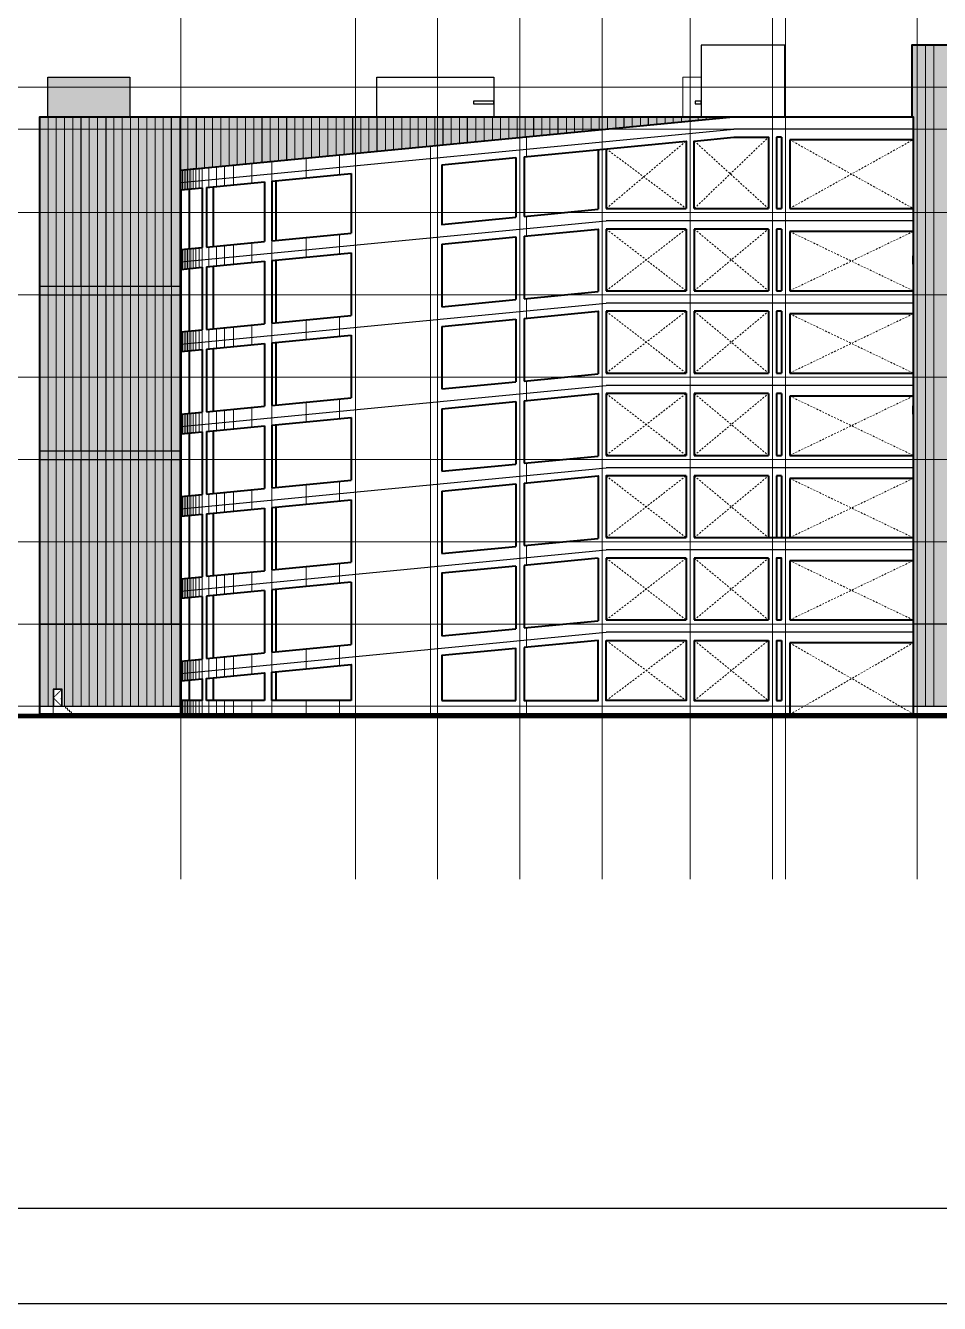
# Model space of a CAD drawing. Header units: millimetres. Extents: x 1680000 to 3024000, y 712800 to 950400.
# Drawn here: x 1743068 to 1854160, y 712800 to 868086 of the extents above; entities that cross this region are included whole.
import ezdxf

# ---------------------------------------------------------------- set-up
doc = ezdxf.new("R2010")
doc.units = ezdxf.units.MM
doc.set_wipeout_variables(frame=1)
for name, pattern in [('CEN', [62, 60, -1, 0, -1]), ('DASHDOT', [1, 0.5, -0.25, 0, -0.25]), ('HID', [2, 1.1, -0.9]), ('HIDDEN', [0.375, 0.25, -0.125])]:
    doc.linetypes.add(name, pattern=pattern)
doc.layers.get('Defpoints').update_dxf_attribs({"color": 140})
for name, color, linetype, lineweight in [('A-AXIS-LINE', 1, 'CEN', 15), ('A-DWXK-OPEN', 1, 'HID', 15), ('A-DWXM-WIND', 4, 'Continuous', 25), ('A-ELEV-LIN1', 2, 'Continuous', 40), ('A-ELEV-LIN2', 7, 'Continuous', 25), ('A-ELEV-LIN3', 8, 'Continuous', 18), ('A-XXXX-HID', 8, 'HIDDEN', 18)]:
    doc.layers.add(name, color=color, linetype=linetype, lineweight=lineweight)
doc.layers.add('A-XXXX-NPLT', color=144, linetype='Continuous', lineweight=15, plot=False)
for name, color, linetype in [('A-XXXX-SOLD', 252, 'Continuous'), ('WINELEV', 4, 'Continuous'), ('입면색상', 7, 'Continuous')]:
    doc.layers.add(name, color=color, linetype=linetype)

# ---------------------------------------------------------------- blocks, each defined once
blk = doc.blocks.new('램프_서측(211006)')
at = {"layer": 'A-ELEV-LIN1'}
for p, q in [((0, 66157), (67138, 72650)), ((67138, 72650), (89000, 72650)), ((73000, 70150), (72400, 70150)), ((89000, 69850), (74000, 69850)), ((31700, 66816), (40700, 67686)), ((0, 63650), (0, 66157)), ((11036, 64817), (20700, 65752)), ((0, 63750), (2590, 64001)), ((1000, 63847), (1000, 56597)), ((2590, 64001), (2590, 56751)), ((3090, 64049), (10170, 64734)), ((3090, 64049), (3090, 56799)), ((3900, 64127), (3900, 56877)), ((10170, 64734), (10170, 57484)), ((11036, 64817), (11036, 57567)), ((11533, 64865), (11533, 57615)), ((0, 63650), (0, 0)), ((31700, 57166), (40700, 58036)), ((41700, 58133), (41700, 50533)), ((11036, 55167), (20700, 56102)), ((31700, 57166), (31700, 49566)), ((0, 54100), (2590, 54351)), ((2590, 54351), (2590, 46751)), ((3090, 54399), (10170, 55084)), ((3090, 54399), (3090, 46799)), ((3900, 54477), (3900, 46877)), ((10170, 55084), (10170, 47484)), ((11036, 55167), (11036, 47567)), ((11533, 55215), (11533, 47615)), ((1000, 54197), (1000, 46597)), ((41700, 50533), (50700, 51403)), ((31700, 49566), (40700, 50436)), ((31700, 47166), (31700, 39566)), ((41700, 48133), (41700, 40533)), ((10170, 45084), (10170, 37484)), ((11036, 45167), (11036, 37567)), ((11533, 45215), (11533, 37615)), ((1000, 44197), (1000, 36597)), ((2590, 44351), (2590, 36751)), ((3090, 44399), (3090, 36799)), ((3900, 44477), (3900, 36877)), ((31700, 39566), (40700, 40436)), ((41700, 40533), (50700, 41403)), ((41700, 38133), (41700, 30533)), ((31700, 37166), (31700, 29566)), ((1000, 34197), (1000, 26597)), ((2590, 34351), (2590, 26751)), ((3090, 34399), (3090, 26799)), ((3900, 34477), (3900, 26877)), ((10170, 35084), (10170, 27484)), ((11036, 35167), (11036, 27567)), ((11533, 35215), (11533, 27615)), ((41700, 30533), (50700, 31403)), ((31700, 29566), (40700, 30436)), ((41700, 28133), (41700, 20533)), ((31700, 27166), (31700, 19566)), ((10170, 25084), (10170, 17484)), ((11036, 25167), (11036, 17567)), ((11533, 25215), (11533, 17615)), ((1000, 24197), (1000, 16597)), ((2590, 24351), (2590, 16751)), ((3090, 24399), (3090, 16799)), ((3900, 24473), (3900, 16877)), ((31700, 19566), (40700, 20436)), ((41700, 20533), (50700, 21403)), ((41700, 18129), (41700, 10533)), ((1000, 14193), (1000, 6597)), ((2590, 14346), (2590, 6751)), ((3090, 14395), (3090, 6799)), ((3900, 14473), (3900, 6877)), ((10170, 15079), (10170, 7484)), ((11036, 15163), (11036, 7567)), ((11533, 15211), (11533, 7615)), ((41700, 10533), (50700, 11403)), ((51700, 11500), (61400, 11500)), ((62400, 11500), (71400, 11500)), ((72400, 11500), (73000, 11500)), ((74000, 11500), (89000, 11500)), ((31700, 9566), (40700, 10436)), ((74000, 8700), (74000, 0)), ((89000, 8700), (74000, 8700)), ((0, 0), (0, 6500)), ((11533, 5211), (11533, 1700)), ((1000, 4193), (1000, 1700)), ((3900, 4473), (3900, 1700)), ((2590, 1700), (0, 1700)), ((10170, 1700), (3090, 1700)), ((20700, 1700), (11036, 1700)), ((0, 0), (74000, 0))]:
    blk.add_line(p, q, dxfattribs=at)
for points in [[(62400, 61500), (62400, 69685), (67210, 70150), (71400, 70150), (71400, 61500)], [(72400, 70150), (72400, 61500)], [(73000, 70150), (73000, 61500)], [(41700, 67783), (61400, 69688), (61400, 61500)], [(50700, 68653), (50700, 61403)], [(51700, 68750), (51700, 61500)], [(74000, 69850), (74000, 61500)], [(31700, 66816), (31700, 59566), (40700, 60436)], [(40700, 67686), (40700, 60436)], [(41700, 67783), (41700, 60533)], [(20700, 65752), (20700, 58502)], [(41700, 60533), (50700, 61403)], [(51700, 61500), (61400, 61500)], [(62400, 61500), (71400, 61500)], [(72400, 61500), (73000, 61500)], [(74000, 61500), (89000, 61500)], [(3090, 56799), (10170, 57484)], [(11036, 57567), (20700, 58502)], [(40700, 58036), (40700, 50436)], [(41700, 58133), (50700, 59003), (50700, 51403)], [(51700, 59000), (51700, 51500)], [(61400, 59000), (51700, 59000)], [(61400, 59000), (61400, 51500)], [(62400, 59000), (62400, 51500)], [(71400, 59000), (62400, 59000)], [(71400, 59000), (71400, 51500)], [(72400, 59000), (72400, 51500)], [(73000, 59000), (72400, 59000)], [(73000, 59000), (73000, 51500)], [(74000, 58700), (74000, 51500)], [(89000, 58700), (74000, 58700)], [(0, 56500), (2590, 56751)], [(20700, 56102), (20700, 48502)], [(51700, 51500), (61400, 51500)], [(62400, 51500), (71400, 51500)], [(72400, 51500), (73000, 51500)], [(74000, 51500), (89000, 51500)], [(11036, 47567), (20700, 48502)], [(41700, 48133), (50700, 49003), (50700, 41403)], [(51700, 49000), (51700, 41500)], [(61400, 49000), (51700, 49000)], [(61400, 49000), (61400, 41500)], [(62400, 49000), (62400, 41500)], [(71400, 49000), (62400, 49000)], [(71400, 49000), (71400, 41500)], [(72400, 49000), (72400, 41500)], [(73000, 49000), (72400, 49000)], [(73000, 49000), (73000, 41500)], [(74000, 48700), (74000, 41500)], [(89000, 48700), (74000, 48700)], [(0, 46500), (2590, 46751)], [(3090, 46799), (10170, 47484)], [(31700, 47166), (40700, 48036)], [(40700, 48036), (40700, 40436)], [(3090, 44399), (10170, 45084)], [(11036, 45167), (20700, 46102)], [(20700, 46102), (20700, 38502)], [(0, 44100), (2590, 44351)], [(51700, 41500), (61400, 41500)], [(62400, 41500), (71400, 41500)], [(72400, 41500), (73000, 41500)], [(74000, 41500), (89000, 41500)], [(41700, 38133), (50700, 39003), (50700, 31403)], [(51700, 39000), (51700, 31500)], [(61400, 39000), (51700, 39000)], [(61400, 39000), (61400, 31500)], [(62400, 39000), (62400, 31500)], [(71400, 39000), (62400, 39000)], [(71400, 39000), (71400, 31500)], [(72400, 39000), (72400, 31500)], [(73000, 39000), (72400, 39000)], [(73000, 39000), (73000, 31500)], [(3090, 36799), (10170, 37484)], [(11036, 37567), (20700, 38502)], [(31700, 37166), (40700, 38036)], [(40700, 38036), (40700, 30436)], [(74000, 38700), (74000, 31500)], [(89000, 38700), (74000, 38700)], [(0, 36500), (2590, 36751)], [(11036, 35167), (20700, 36102)], [(20700, 36102), (20700, 28502)], [(0, 34100), (2590, 34351)], [(3090, 34399), (10170, 35084)], [(51700, 31500), (61400, 31500)], [(62400, 31500), (71400, 31500)], [(72400, 31500), (73000, 31500)], [(74000, 31500), (89000, 31500)], [(11036, 27567), (20700, 28502)], [(31700, 27166), (40700, 28036)], [(40700, 28036), (40700, 20436)], [(41700, 28133), (50700, 29003), (50700, 21403)], [(61400, 29000), (51700, 29000), (51700, 21500)], [(61400, 29000), (61400, 21500)], [(62400, 29000), (62400, 21500)], [(71400, 29000), (62400, 29000)], [(71400, 29000), (71400, 21500)], [(72400, 29000), (72400, 21500)], [(73000, 29000), (72400, 29000)], [(73000, 29000), (73000, 21500)], [(74000, 28700), (74000, 21500)], [(89000, 28700), (74000, 28700)], [(0, 26500), (2590, 26751)], [(3090, 26799), (10170, 27484)], [(3090, 24399), (10170, 25084)], [(11036, 25167), (20700, 26102)], [(20700, 26102), (20700, 18502)], [(0, 24100), (2590, 24351)], [(51700, 21500), (61400, 21500)], [(62400, 21500), (89000, 21500)], [(50700, 18999), (41700, 18129)], [(50700, 18999), (50700, 11403)], [(51700, 19000), (51700, 11500)], [(61400, 19000), (51700, 19000)], [(61400, 19000), (61400, 11500)], [(62400, 19000), (62400, 11500)], [(71400, 19000), (62400, 19000)], [(71400, 19000), (71400, 11500)], [(73000, 11500), (73000, 19000), (72400, 19000), (72400, 11500)], [(74000, 18700), (74000, 11500)], [(89000, 18700), (74000, 18700)], [(3090, 16799), (10170, 17484)], [(11036, 17567), (20700, 18502)], [(40700, 18032), (31700, 17162), (31700, 9566)], [(40700, 18032), (40700, 10436)], [(0, 16500), (2590, 16751)], [(20700, 16098), (11036, 15163)], [(20700, 16098), (20700, 8502)], [(2590, 14346), (0, 14096)], [(10170, 15079), (3090, 14395)], [(11036, 7567), (20700, 8502)], [(40700, 1700), (40700, 8032), (31700, 7162), (31700, 1700)], [(41700, 8129), (41700, 1700), (50700, 1700), (50700, 8999), (41700, 8129)], [(51700, 9000), (61400, 9000), (61400, 1700), (51700, 1700), (51700, 9000)], [(62400, 9000), (62400, 1700), (71400, 1700)], [(62400, 9000), (71400, 9000)], [(71400, 9000), (71400, 1700)], [(72400, 9000), (72400, 1700)], [(72400, 9000), (73000, 9000)], [(73000, 9000), (73000, 1700)], [(0, 6500), (2590, 6751)], [(3090, 6799), (10170, 7484)], [(3090, 1700), (3090, 4395), (10170, 5079), (10170, 1700)], [(11036, 1700), (11036, 5163), (20700, 6098), (20700, 1700)], [(0, 4096), (2590, 4346), (2590, 1700)], [(31700, 1700), (40700, 1700)], [(72400, 1700), (73000, 1700)]]:
    blk.add_lwpolyline(points, dxfattribs=at)
at = {"layer": 'A-ELEV-LIN3'}
for p, q in [((41985, 70217), (41985, 67810)), ((30345, 69092), (30345, 0)), ((6400, 66776), (6400, 64369)), ((8600, 66989), (8600, 64582)), ((11036, 67224), (11036, 64817)), ((15200, 67627), (15200, 65220)), ((19289, 68022), (19289, 65615)), ((200, 66176), (200, 63769)), ((400, 66196), (400, 63789)), ((600, 66215), (600, 63808)), ((800, 66234), (800, 63827)), ((1000, 66254), (1000, 63847)), ((1200, 66273), (1200, 63866)), ((1500, 66302), (1500, 63895)), ((1800, 66331), (1800, 63924)), ((2200, 66370), (2200, 63963)), ((2590, 66408), (2590, 64001)), ((3400, 66486), (3400, 64079)), ((4300, 66573), (4300, 64166)), ((5300, 66670), (5300, 64263)), ((41985, 60560), (41985, 58160)), ((11036, 57567), (11036, 55167)), ((15200, 57970), (15200, 55570)), ((19289, 58365), (19289, 55965)), ((200, 56519), (200, 54119)), ((400, 56539), (400, 54139)), ((600, 56558), (600, 54158)), ((800, 56577), (800, 54177)), ((1000, 56597), (1000, 54197)), ((1200, 56616), (1200, 54216)), ((1500, 56645), (1500, 54245)), ((1800, 56674), (1800, 54274)), ((2200, 56713), (2200, 54313)), ((2590, 56751), (2590, 54351)), ((3400, 56829), (3400, 54429)), ((4300, 56916), (4300, 54516)), ((5300, 57013), (5300, 54613)), ((6400, 57119), (6400, 54719)), ((8600, 57332), (8600, 54932)), ((41985, 50560), (41985, 48160)), ((19289, 48365), (19289, 45965)), ((1000, 46597), (1000, 44193)), ((1200, 46616), (1200, 44216)), ((1500, 46645), (1500, 44245)), ((1800, 46674), (1800, 44274)), ((2200, 46713), (2200, 44313)), ((2590, 46751), (2590, 44351)), ((3400, 46829), (3400, 44429)), ((4300, 46916), (4300, 44516)), ((5300, 47013), (5300, 44613)), ((6400, 47119), (6400, 44719)), ((8600, 47332), (8600, 44932)), ((11036, 47567), (11036, 45163)), ((15200, 47970), (15200, 45570)), ((200, 46519), (200, 44119)), ((400, 46539), (400, 44139)), ((600, 46558), (600, 44158)), ((800, 46577), (800, 44177)), ((41985, 40560), (41985, 38160)), ((8600, 37332), (8600, 34932)), ((11036, 37567), (11036, 34767)), ((15200, 37970), (15200, 35570)), ((19289, 38365), (19289, 35965)), ((200, 36519), (200, 34119)), ((400, 36539), (400, 34139)), ((600, 36558), (600, 34158)), ((800, 36577), (800, 34177)), ((1000, 36597), (1000, 34193)), ((1200, 36616), (1200, 34216)), ((1500, 36645), (1500, 34245)), ((1800, 36674), (1800, 34274)), ((2200, 36713), (2200, 34313)), ((2590, 36751), (2590, 34346)), ((3400, 36829), (3400, 34429)), ((4300, 36916), (4300, 34512)), ((5300, 37013), (5300, 34613)), ((6400, 37119), (6400, 34719)), ((41985, 30560), (41985, 28160)), ((15200, 27970), (15200, 25570)), ((19289, 28365), (19289, 25965)), ((200, 26519), (200, 24119)), ((400, 26539), (400, 24139)), ((600, 26558), (600, 24158)), ((800, 26577), (800, 24177)), ((1000, 26597), (1000, 24197)), ((1200, 26616), (1200, 24216)), ((1500, 26645), (1500, 24245)), ((1800, 26674), (1800, 24274)), ((2200, 26713), (2200, 24313)), ((2590, 26751), (2590, 23955)), ((3400, 26829), (3400, 24429)), ((4300, 26916), (4300, 24516)), ((5300, 27013), (5300, 24613)), ((6400, 27119), (6400, 24719)), ((8600, 27332), (8600, 24932)), ((11036, 27567), (11036, 24772)), ((41985, 20560), (41985, 18156)), ((6400, 17119), (6400, 14715)), ((8600, 17332), (8600, 14928)), ((11036, 17567), (11036, 15163)), ((15200, 17970), (15200, 15566)), ((19289, 18365), (19289, 15961)), ((200, 16519), (200, 14115)), ((400, 16539), (400, 14134)), ((600, 16558), (600, 14154)), ((800, 16577), (800, 14173)), ((1000, 16597), (1000, 14193)), ((1200, 16616), (1200, 14212)), ((1500, 16645), (1500, 14241)), ((1800, 16674), (1800, 14270)), ((2200, 16713), (2200, 14309)), ((2590, 16751), (2590, 13951)), ((3400, 16829), (3400, 14425)), ((4300, 16916), (4300, 14512)), ((5300, 17013), (5300, 14608)), ((41985, 10568), (41985, 8156)), ((15200, 7970), (15200, 5566)), ((19289, 8365), (19289, 5961)), ((200, 6519), (200, 4115)), ((400, 6539), (400, 4134)), ((600, 6558), (600, 4154)), ((800, 6577), (800, 4173)), ((1000, 6597), (1000, 4193)), ((1200, 6616), (1200, 4212)), ((1500, 6645), (1500, 4241)), ((1800, 6674), (1800, 4270)), ((2200, 6713), (2200, 4309)), ((2590, 6751), (2590, -11)), ((3400, 6829), (3400, 4425)), ((4300, 6916), (4300, 4512)), ((5300, 7013), (5300, 4608)), ((6400, 7119), (6400, 4715)), ((8600, 7332), (8600, 4928)), ((11036, 7567), (11036, 23)), ((200, 1700), (200, 0)), ((400, 1700), (400, 0)), ((600, 1700), (600, 0)), ((800, 1700), (800, 0)), ((1000, 1700), (1000, 0)), ((1200, 1700), (1200, 0)), ((1500, 1700), (1500, 0)), ((1800, 1700), (1800, 0)), ((2200, 1700), (2200, 0)), ((3400, 1700), (3400, 0)), ((4300, 1700), (4300, 0)), ((5300, 1700), (5300, 0)), ((6400, 1700), (6400, 0)), ((8600, 1700), (8600, 0)), ((15200, 1700), (15200, 0)), ((19289, 1700), (19289, 0)), ((41985, 1700), (41985, 0))]:
    blk.add_line(p, q, dxfattribs=at)
at = {"layer": 'Defpoints'}
for p, q in [((0, 64650), (67210, 71150)), ((89000, 71150), (67210, 71150)), ((0, 55000), (51700, 60000)), ((89000, 60000), (51700, 60000)), ((0, 45000), (51700, 50000)), ((89000, 50000), (51700, 50000)), ((0, 35000), (51700, 40000)), ((89000, 40000), (51700, 40000)), ((0, 25000), (51700, 30000)), ((89000, 30000), (51700, 30000)), ((0, 15000), (51700, 20000)), ((89000, 20000), (51700, 20000)), ((0, 5000), (51700, 10000)), ((89000, 10000), (51700, 10000))]:
    blk.add_line(p, q, dxfattribs=at)
blk = doc.blocks.new('axis')
at = {"layer": 'A-AXIS-LINE'}
for p, q in [((4621438.1, -355868.7), (4883538.1, -355868.7)), ((4621438.1, -360968.7), (4883538.1, -360968.7)), ((4621438.1, -371118.7), (4883538.1, -371118.7)), ((4621438.1, -381118.7), (4883538.1, -381118.7)), ((4621438.1, -391118.7), (4883538.1, -391118.7)), ((4621438.1, -401118.7), (4883538.1, -401118.7)), ((4621438.1, -411118.7), (4883538.1, -411118.7)), ((4621438.1, -421118.7), (4883538.1, -421118.7)), ((4621438.1, -431118.7), (4883538.1, -431118.7)), ((4621438.1, -432118.7), (4883538.1, -432118.7))]:
    blk.add_line(p, q, dxfattribs=at)
blk = doc.blocks.new('FSD2')
blk.add_wipeout([(0, 2100), (0, 0), (1100, 0), (1100, 2100)]).dxf.layer = 'A-ELEV-LIN3'
at = {"layer": 'A-DWXK-OPEN', "linetype": 'DASHDOT', "ltscale": 10}
blk.add_lwpolyline([(1060, 2060), (40, 1037.5), (1060, 10)], dxfattribs=at)
at = {"layer": 'A-DWXM-WIND', "extrusion": (0, 0, -1)}
for p, q in [((946, 950), (1054, 950)), ((1000, 1004), (1000, 896))]:
    blk.add_line(p, q, dxfattribs=at)
at = {"layer": 'A-DWXM-WIND'}
blk.add_lwpolyline([(0, 0), (1100, 0), (1100, 2100), (0, 2100)], close=True, dxfattribs=at)
blk.add_lwpolyline([(1060, 0), (1060, 2060), (40, 2060), (40, 0)], dxfattribs=at)
at = {"layer": 'A-DWXM-WIND', "extrusion": (0, 0, -1)}
blk.add_circle((-1000, 950), 30, dxfattribs=at)
at = {"layer": 'WINELEV'}
blk.add_lwpolyline([(40, 10), (1060, 10)], dxfattribs=at)

msp = doc.modelspace()

# ---------------------------------------------------------------- hatches: boundary and pattern name
at = {"layer": 'A-XXXX-SOLD'}
h = msp.add_hatch(color=254, dxfattribs=at)
h.dxf.hatch_style = 1
h.paths.add_polyline_path([(1755760, 861810), (1745760, 861810), (1745760, 857010), (1755760, 857010)])
at = {"layer": '입면색상', "true_color": 0x003f2d}
h = msp.add_hatch(color=118, dxfattribs=at)
h.dxf.hatch_style = 1
h.paths.add_polyline_path([(1850960, 795360), (1875160, 795360), (1875160, 861810), (1875160, 865710), (1850810, 865710), (1850810, 857010), (1850960, 857010)])
at = {"layer": '입면색상', "true_color": 0x435254}
h = msp.add_hatch(color=251, dxfattribs=at)
h.dxf.hatch_style = 1
h.paths.add_polyline_path([(1942110, 795360), (1850960, 795360), (1850960, 785360), (1942110, 785360)])
h.paths.add_polyline_path([(1865410, 788910), (1871510, 788910), (1871510, 785810), (1865410, 785810)], flags=16)
h.paths.add_polyline_path([(1878410, 790260), (1878410, 793360), (1878460, 793360), (1878460, 790260)], flags=16)
h.paths.add_polyline_path([(1934460, 815360), (1937460, 815360), (1937460, 795360), (1934460, 795360)])
h.paths.add_polyline_path([(1923460, 815360), (1926460, 815360), (1926460, 795360), (1923460, 795360)])
h.paths.add_polyline_path([(1912460, 815360), (1915460, 815360), (1915460, 795360), (1912460, 795360)])
h.paths.add_polyline_path([(1901460, 815360), (1904460, 815360), (1904460, 795360), (1901460, 795360)])
h.paths.add_polyline_path([(1890460, 815360), (1893460, 815360), (1893460, 795360), (1890460, 795360)])
h.paths.add_polyline_path([(1912460, 835360), (1915460, 835360), (1915460, 816360), (1912460, 816360)])
h.paths.add_polyline_path([(1901460, 835360), (1904460, 835360), (1904460, 816360), (1901460, 816360)])
h.paths.add_polyline_path([(1890460, 835360), (1893460, 835360), (1893460, 816360), (1890460, 816360)])
h.paths.add_polyline_path([(1879460, 835360), (1882460, 835360), (1882460, 816360), (1879460, 816360)])
h.paths.add_polyline_path([(1875160, 835360), (1915460, 835360), (1915460, 836360), (1875160, 836360)])
h.paths.add_polyline_path([(1875160, 815360), (1942110, 815360), (1942110, 816360), (1875160, 816360)])
h.paths.add_polyline_path([(1879460, 861810), (1882460, 861810), (1882460, 836360), (1879460, 836360)])
h.paths.add_polyline_path([(1912460, 857010), (1915460, 857010), (1915460, 836360), (1912460, 836360)])
h.paths.add_polyline_path([(1901460, 861810), (1904460, 861810), (1904460, 836360), (1901460, 836360)])
h.paths.add_polyline_path([(1890460, 861810), (1893460, 861810), (1893460, 836360), (1890460, 836360)])
h.paths.add_polyline_path([(1760810, 815360), (1761960, 815360), (1761960, 795360), (1760810, 795360)])
h.paths.add_polyline_path([(1749810, 815360), (1752810, 815360), (1752810, 795360), (1749810, 795360)])
h.paths.add_polyline_path([(1760810, 835360), (1761960, 835360), (1761960, 816360), (1760810, 816360)])
h.paths.add_polyline_path([(1749810, 835360), (1752810, 835360), (1752810, 816360), (1749810, 816360)])
h.paths.add_polyline_path([(1763810, 850695.9), (1761960, 850517), (1761960, 836360), (1760810, 836360), (1760810, 857010), (1763810, 857010)])
h.paths.add_polyline_path([(1744810, 835360), (1761960, 835360), (1761960, 836360), (1744810, 836360)])
h.paths.add_polyline_path([(1744810, 815360), (1761960, 815360), (1761960, 816360), (1744810, 816360)])
h.paths.add_polyline_path([(1749810, 857010), (1752810, 857010), (1752810, 836360), (1749810, 836360)])
h.paths.add_polyline_path([(1785810, 857010), (1782810, 857010), (1782810, 852531.6), (1785810, 852823.6)])
h.paths.add_polyline_path([(1774810, 857010), (1771810, 857010), (1771809.4, 851468.7), (1774810, 851758.6)])
h.paths.add_polyline_path([(1744810, 785360), (1761960, 785360), (1761960, 795360), (1744810, 795360)])
h.paths.add_polyline_path([(1879460, 800260), (1882460, 800260), (1882460, 815360), (1879460, 815360)])
h.paths.add_polyline_path([(1882460, 800260), (1879460, 800260), (1879460, 795360), (1882460, 795360)])
h.paths.add_polyline_path([(1793810, 853597.3), (1796810, 853887.4), (1796810, 857010), (1793810, 857010)])
h.paths.add_polyline_path([(1804810, 854661.1), (1807810, 854951.2), (1807810, 857010), (1804810, 857010)])
h.paths.add_polyline_path([(1815810, 855724.9), (1818810, 856015.1), (1818810, 857010), (1815810, 857010)])
at = {"layer": '입면색상', "true_color": 0xcad1d3}
h = msp.add_hatch(color=254, dxfattribs=at)
h.dxf.hatch_style = 1
h.paths.add_polyline_path([(1749810, 857010), (1744810, 857010), (1744810, 836360), (1749810, 836360)])
h.paths.add_polyline_path([(1760810, 857010), (1752810, 857010), (1752810, 836360), (1760810, 836360)])
h.paths.add_polyline_path([(1782810, 857010), (1774810, 857010), (1774810, 851758.6), (1782810, 852531.6)])
h.paths.add_polyline_path([(1793810, 857010), (1785810, 857010), (1785810, 852823.6), (1793810, 853597.3)])
h.paths.add_polyline_path([(1749810, 835360), (1744810, 835360), (1744810, 816360), (1749810, 816360)])
h.paths.add_polyline_path([(1760810, 835360), (1752810, 835360), (1752810, 816360), (1760810, 816360)])
h.paths.add_polyline_path([(1760810, 815360), (1752810, 815360), (1752810, 795360), (1760810, 795360)])
h.paths.add_polyline_path([(1749810, 815360), (1744810, 815360), (1744810, 795360), (1749810, 795360)])
h.paths.add_polyline_path([(1879460, 835360), (1875160, 835360), (1875160, 816360), (1879460, 816360)])
h.paths.add_polyline_path([(1901460, 835360), (1893460, 835360), (1893460, 816360), (1901460, 816360)])
h.paths.add_polyline_path([(1890460, 835360), (1882460, 835360), (1882460, 816360), (1890460, 816360)])
h.paths.add_polyline_path([(1901460, 815360), (1893460, 815360), (1893460, 795360), (1901460, 795360)])
h.paths.add_polyline_path([(1912460, 815360), (1904460, 815360), (1904460, 795360), (1912460, 795360)])
h.paths.add_polyline_path([(1923460, 815360), (1915460, 815360), (1915460, 795360), (1923460, 795360)])
h.paths.add_polyline_path([(1934460, 815360), (1926460, 815360), (1926460, 795360), (1934460, 795360)])
h.paths.add_polyline_path([(1942110, 815360), (1937460, 815360), (1937460, 795360), (1942110, 795360)])
h.paths.add_polyline_path([(1909060, 861810), (1904460, 861810), (1904460, 836360), (1912460, 836360), (1912460, 857010), (1909060, 857010)])
h.paths.add_polyline_path([(1890460, 861810), (1882460, 861810), (1882460, 836360), (1890460, 836360)])
h.paths.add_polyline_path([(1901460, 861810), (1893460, 861810), (1893460, 836360), (1901460, 836360)])
h.paths.add_polyline_path([(1879460, 861810), (1875160, 861810), (1875160, 836360), (1879460, 836360)])
h.paths.add_polyline_path([(1882460, 803360), (1882485, 803360), (1882435, 800260), (1882460, 800260), (1882460, 795360), (1890460, 795360), (1890460, 815360), (1882460, 815360)])
h.paths.add_polyline_path([(1912460, 835360), (1904460, 835360), (1904460, 816360), (1912460, 816360)])
h.paths.add_polyline_path([(1879460, 800260), (1879460, 803360), (1879460, 815360), (1875160, 815360), (1875160, 795360), (1879460, 795360)])
h.paths.add_polyline_path([(1763810, 850695.9), (1771809.4, 851469.6), (1771810, 857010), (1763810, 857010)])
h.paths.add_polyline_path([(1796810, 853887.4), (1804810, 854661.1), (1804810, 857010), (1796810, 857010)])
h.paths.add_polyline_path([(1807810, 854951.2), (1815810, 855724.9), (1815810, 857010), (1807810, 857010)])
h.paths.add_polyline_path([(1818810, 856015.1), (1829097.6, 857010), (1829108, 857010), (1829177, 857017.7), (1818810, 857010)])

# ---------------------------------------------------------------- linework, layer by layer
msp.add_lwpolyline([(1835360, 857010), (1835360, 865710), (1825210, 865710), (1825210, 864110), (1825210, 864110), (1825210, 857010)])
at = {"layer": 'A-AXIS-LINE'}
for p, q in [((1761960, 880860), (1761960, 764360)), ((1783160, 880860), (1783160, 764360)), ((1793160, 880860), (1793160, 764360)), ((1803160, 880860), (1803160, 764360)), ((1813160, 880860), (1813160, 764360)), ((1823860, 880860), (1823860, 764360)), ((1833860, 880860), (1833860, 764360)), ((1835460, 880860), (1835460, 764360)), ((1851460, 880860), (1851460, 764360))]:
    msp.add_line(p, q, dxfattribs=at)
at = {"layer": 'A-DWXK-OPEN', "ltscale": 200}
for p, q in [((1824360, 845860), (1833360, 854510)), ((1835960, 845860), (1850960, 854210)), ((1835960, 854210), (1850960, 845860)), ((1813660, 845860), (1823360, 854048.1)), ((1813660, 853110), (1823360, 845860)), ((1824360, 854044.8), (1833360, 845860)), ((1813660, 835860), (1823360, 843360)), ((1813660, 843360), (1823360.1, 835865)), ((1824360, 835860), (1833360, 843360)), ((1824360, 843360), (1833360, 835860)), ((1835960, 835860), (1850960, 843060)), ((1835960, 843060), (1850960, 835860)), ((1813660, 825860), (1823360, 833360)), ((1813660, 833360), (1823360, 825860)), ((1824360, 825860), (1833360, 833360)), ((1824360, 833360), (1833360, 825860)), ((1835960, 825860), (1850960, 833060)), ((1835960, 833060), (1850960, 825860)), ((1813660, 815860), (1823360, 823360)), ((1813660, 823360), (1823360, 815860)), ((1824360, 815860), (1833360, 823360)), ((1824360, 823360), (1833360, 815860)), ((1835960, 815860), (1850960, 823060)), ((1835960, 823060), (1850960, 815860)), ((1813660, 805860), (1823360, 813360)), ((1813660, 813360), (1823360, 805860)), ((1824360, 805860), (1833360, 813360)), ((1824360, 813360), (1833360, 805860)), ((1835960, 805860), (1850960, 813060)), ((1835960, 813060), (1850960, 805860)), ((1813660, 795860), (1823360, 803360)), ((1813660, 803360), (1823360, 795860)), ((1824360, 795860), (1833360, 803360)), ((1824360, 803360), (1833360, 795860)), ((1835960, 795860), (1850960, 803060)), ((1835960, 803060), (1850960, 795860)), ((1813660, 786060), (1823360, 793360)), ((1813660, 793360), (1823360, 786060)), ((1824360, 786060), (1833360, 793360)), ((1824360, 793360), (1833360, 786060)), ((1835960, 784360), (1850960, 793060)), ((1835960, 793060), (1850960, 784460))]:
    msp.add_line(p, q, dxfattribs=at)
at = {"layer": 'A-ELEV-LIN1'}
for p, q in [((1850960, 839110), (1850960, 840110)), ((1850960, 820860), (1850960, 821860))]:
    msp.add_line(p, q, dxfattribs=at)
for points in [[(1942110, 785360), (1942110, 857010), (1909060, 857010), (1909060, 861810), (1875160, 861810), (1875160, 865710), (1850810, 865710), (1850810, 857010), (1850960, 857010), (1850960, 785360)], [(1744810, 785360), (1744810, 857010), (1829097.6, 857010)], [(1744810, 784360), (1744810, 785360)], [(1744810, 784460), (1942110, 784460)], [(1850960, 785360), (1850960, 784460)]]:
    msp.add_lwpolyline(points, dxfattribs=at)
for points in [[(1716960, 784326.4, -0.01334604), (1736981.7, 784060), (1736981.7, 784360), (1952184.7, 784360), (1952184.7, 784210, -0.0375), (1960184.7, 784210), (1960184.7, 784360), (1979060, 784360)], [(1716960, 784176.4, -0.01345148), (1737131.7, 783903.8), (1737131.7, 784210), (1952084.7, 784210), (1952084.7, 784102.1, -0.03851256), (1960284.7, 784102.1), (1960284.7, 784210), (1979060, 784210)], [(1716960, 784026.4, -0.01355701), (1737281.7, 783747.6), (1737281.7, 784060), (1951984.7, 784060), (1951984.7, 783994, -0.03952917), (1960384.7, 783994), (1960384.7, 784060), (1979060, 784060)]]:
    msp.add_lwpolyline(points, format="xyb", dxfattribs=at)
at = {"layer": 'A-ELEV-LIN2'}
for points in [[(1745760, 857010), (1745760, 861810), (1755760, 861810), (1755760, 857010)], [(1785760, 857010), (1785760, 861810), (1800010, 861810), (1800010, 857010)], [(1744810, 785360), (1761960, 785360)], [(1850960, 785360), (1942110, 785360)]]:
    msp.add_lwpolyline(points, dxfattribs=at)
for points in [[(1800010, 858890), (1797510, 858890), (1797510, 858590), (1800010, 858590)], [(1824485, 858590), (1825210, 858590), (1825210, 858890), (1824485, 858890)]]:
    msp.add_lwpolyline(points, close=True, dxfattribs=at)
at = {"layer": 'A-ELEV-LIN3'}
for p, q in [((1851460, 784560), (1851460, 865710)), ((1852460, 785360), (1852460, 865710)), ((1853460, 785360), (1853460, 865710)), ((1745810, 857010), (1745810, 785360)), ((1747810, 857010), (1747810, 785360)), ((1748810, 857010), (1748810, 785360)), ((1749810, 857010), (1749810, 785360)), ((1750810, 857010), (1750810, 785360)), ((1751810, 857010), (1751810, 785360)), ((1752810, 857010), (1752810, 785360)), ((1753810, 857010), (1753810, 785360)), ((1754810, 857010), (1754810, 785360)), ((1755810, 857010), (1755810, 785360)), ((1756810, 857010), (1756810, 785360)), ((1757810, 857010), (1757810, 785360)), ((1758810, 857010), (1758810, 785360)), ((1759810, 857010), (1759810, 785360)), ((1760810, 857010), (1760810, 785360)), ((1761810, 857010), (1761810, 785360)), ((1762810, 857010), (1762810, 850599.2)), ((1763810, 857010), (1763810, 850695.9)), ((1764810, 857010), (1764810, 850792.6)), ((1765810, 857010), (1765810, 850889.3)), ((1766810, 857010), (1766810, 850986.1)), ((1767810, 857010), (1767810, 851082.8)), ((1768810, 857010), (1768810, 851179.5)), ((1769810, 857010), (1769810, 851276.2)), ((1770810, 857010), (1770810, 851372.9)), ((1771810, 857010), (1771809.4, 851468.7)), ((1772810, 857010), (1772810, 851559.3)), ((1773810, 857010), (1773810, 851656)), ((1774810, 857010), (1774810, 851758.6)), ((1775810, 857010), (1775810, 851856.5)), ((1776810, 857010), (1776810, 851953.2)), ((1777810, 857010), (1777810, 852049.9)), ((1778810, 857010), (1778810, 852146.6)), ((1779810, 857010), (1779810, 852243.3)), ((1780810, 857010), (1780810, 852340)), ((1781810, 857010), (1781810, 852436.7)), ((1782810, 857010), (1782810, 852531.6)), ((1783810, 857010), (1783810, 852623.2)), ((1784810, 857010), (1784810, 852719.9)), ((1785810, 857010), (1785810, 852823.6)), ((1786810, 857010), (1786810, 852920.3)), ((1787810, 857010), (1787810, 853017)), ((1788810, 857010), (1788810, 853113.7)), ((1789810, 857010), (1789810, 853210.4)), ((1790810, 857010), (1790810, 853307.1)), ((1791810, 857010), (1791810, 853403.8)), ((1792810, 857010), (1792810, 853500.6)), ((1793810, 857010), (1793810, 853597.3)), ((1794810, 857010), (1794810, 853687)), ((1795810, 857010), (1795810, 853783.7)), ((1796810, 857010), (1796810, 853887.4)), ((1797810, 857010), (1797810, 853984.1)), ((1798810, 857010), (1798810, 854080.8)), ((1799810, 857010), (1799810, 854177.5)), ((1800810, 857010), (1800810, 854274.3)), ((1801810, 857010), (1801810, 854371)), ((1802810, 857010), (1802810, 854467.7)), ((1803810, 857010), (1803810, 854564.4)), ((1804810, 857010), (1804810, 854661.1)), ((1805810, 857010), (1805810, 854757.8)), ((1806810, 857010), (1806810, 854854.5)), ((1807810, 857010), (1807810, 854944.2)), ((1808810, 857010), (1808810, 855047.9)), ((1809810, 857010), (1809810, 855144.7)), ((1810810, 857010), (1810810, 855241.4)), ((1811810, 857010), (1811810, 855338.1)), ((1812810, 857010), (1812810, 855434.8)), ((1813810, 857010), (1813810, 855531.5)), ((1814810, 857010), (1814810, 855628.2)), ((1815810, 857010), (1815810, 855724.9)), ((1816810, 857010), (1816810, 855821.6)), ((1817810, 857010), (1817810, 855918.4)), ((1818810, 857010), (1818810, 856015.1)), ((1819810, 857010), (1819810, 856111.8)), ((1820810, 857010), (1820810, 856208.5)), ((1821810, 857010), (1821810, 856305.2)), ((1822810, 857010), (1822810, 856401.9)), ((1823810, 857010), (1823810, 856498.6)), ((1824810, 857010), (1824810, 856595.3)), ((1825810, 857010), (1825810, 856692))]:
    msp.add_line(p, q, dxfattribs=at)
msp.add_lwpolyline([(1825210, 861810), (1822960, 861810), (1822960, 860810), (1822960, 860810), (1822960, 857010)], dxfattribs=at)
at = {"layer": 'A-XXXX-NPLT'}
for points in [[(1680000, 950400), (2016000, 950400), (2016000, 712800), (1680000, 712800)], [(1979060, 724360), (1691560, 724360), (1691560, 938840), (1979060, 938840)]]:
    msp.add_lwpolyline(points, close=True, dxfattribs=at)
at = {"layer": '입면색상'}
for points in [[(1850960, 795360), (1850960, 857010), (1850810, 857010), (1850810, 865710), (1875160, 865710), (1875160, 861810), (1909060, 861810), (1909060, 857010), (1942110, 857010), (1942110, 795360)], [(1744810, 857010), (1744810, 795360), (1761960, 795360), (1761960, 850517), (1829097.6, 857010)], [(1749810, 857010), (1752810, 857010), (1752810, 836360), (1749810, 836360)], [(1774810, 857010), (1771810, 857010), (1771809.4, 851469.6), (1774810, 851759.7)], [(1785810, 857010), (1782810, 857010), (1782810, 852533.4), (1785810, 852823.6)], [(1796810, 857010), (1793810, 857010), (1793810, 853597.3), (1796810, 853887.4)], [(1807810, 857010), (1804810, 857010), (1804810, 854661.1), (1807810, 854951.2)], [(1818810, 857010), (1815810, 857010), (1815810, 855724.9), (1818810, 856015.1)], [(1744810, 835360), (1761960, 835360), (1761960, 836360), (1744810, 836360)], [(1749810, 835360), (1752810, 835360), (1752810, 816360), (1749810, 816360)], [(1760810, 835360), (1761960, 835360), (1761960, 816360), (1760810, 816360)], [(1744810, 815360), (1761960, 815360), (1761960, 816360), (1744810, 816360)], [(1749810, 815360), (1752810, 815360), (1752810, 795360), (1749810, 795360)], [(1760810, 815360), (1761960, 815360), (1761960, 795360), (1760810, 795360)], [(1744810, 785360), (1761960, 785360), (1761960, 795360), (1744810, 795360)], [(1942110, 795360), (1850960, 795360), (1850960, 785360), (1942110, 785360)]]:
    msp.add_lwpolyline(points, close=True, dxfattribs=at)
msp.add_lwpolyline([(1763810, 850695.9), (1761960, 850517), (1761960, 836360), (1760810, 836360), (1760810, 857010), (1763810, 857010), (1763810, 850695.9)], dxfattribs=at)
at = {"layer": '입면색상', "color": 118, "true_color": 0x003f2d}
for points in [[(1835960, 823060), (1850960, 823060), (1850960, 825860), (1835960, 825860), (1835960, 833060), (1850960, 833060), (1850960, 835860), (1835960, 835860), (1835960, 843060), (1850960, 843060), (1850960, 845860), (1835960, 845860), (1835960, 854210), (1850960, 854210), (1850960, 857010), (1829097.6, 857010), (1761960, 850517), (1761960, 848110), (1761960, 848110), (1764550.3, 848360.5), (1764550.3, 841110.5), (1761960, 840860), (1761960, 838460), (1764550.3, 838710.5), (1764550.3, 831110.5), (1761960, 830860), (1761960, 828460), (1764550.3, 828710.5), (1764550.3, 821110.5), (1761960, 820860), (1761960, 818460), (1764550.3, 818710.5), (1764550.3, 811110.5), (1761960, 810860), (1761960, 808460), (1764550.3, 808710.5), (1764550.3, 801110.5), (1761960, 800860), (1761960, 798455.8), (1764550.3, 798706.3), (1764550.3, 791110.5), (1761960, 790860), (1761960, 788455.8), (1764550.3, 788706.3), (1764550.3, 786060), (1761960, 786060), (1761960, 784360), (1835960, 784460), (1835960, 793060), (1850960, 793060), (1850960, 795860), (1835960, 795860), (1835960, 803060), (1850960, 803060), (1850960, 805860), (1824360, 805860), (1824360, 813360), (1833360, 813360), (1833360, 805860), (1834360, 805860), (1834360, 813360), (1834960, 813360), (1834960, 805860), (1835960, 805860), (1835960, 813060), (1850960, 813060), (1850960, 815860), (1835960, 815860)], [(1824360, 845860), (1824360, 854044.8), (1829170, 854510), (1833360, 854510), (1833360, 845860)], [(1834360, 845860), (1834360, 854510), (1834960, 854510), (1834960, 845860)], [(1803660, 844892.9), (1803660, 852142.9), (1812660, 853013.3), (1812660, 845763.3)], [(1813660, 853110), (1823360, 854048.1), (1823360, 845860), (1813660, 845860)], [(1793660, 843925.8), (1793660, 851175.8), (1802660, 852046.2), (1802660, 844796.2)], [(1782660, 842861.9), (1772996, 841927.3), (1772996, 849177.3), (1782660, 850111.9)], [(1772129.9, 841843.6), (1765050.3, 841158.9), (1765050.3, 848408.9), (1772129.9, 849093.6)], [(1803660, 834892.9), (1803660, 842492.9), (1812660, 843363.3), (1812660, 835763.3)], [(1813660, 843360), (1823360, 843360), (1823360, 835865), (1813660, 835860)], [(1824360, 835860), (1824360, 843360), (1833360, 843360), (1833360, 835860)], [(1834360, 835860), (1834360, 843360), (1834960, 843360), (1834960, 835860)], [(1793660, 833925.8), (1793660, 841525.8), (1802660, 842396.2), (1802660, 834796.2)], [(1782660, 832861.9), (1772996, 831927.3), (1772996, 839527.3), (1782660, 840461.9)], [(1772129.9, 831843.6), (1765050.3, 831158.9), (1765050.3, 838758.9), (1772129.9, 839443.6)], [(1793660, 823925.8), (1793660, 831525.8), (1802660, 832396.2), (1802660, 824796.2)], [(1803660, 824892.9), (1803660, 832492.9), (1812660, 833363.3), (1812660, 825763.3)], [(1813660, 833360), (1823360, 833360), (1823360, 825860), (1813660, 825860)], [(1824360, 825860), (1824360, 833360), (1833360, 833360), (1833360, 825860)], [(1834360, 825860), (1834360, 833360), (1834960, 833360), (1834960, 825860)], [(1772129.9, 821843.6), (1765050.3, 821158.9), (1765050.3, 828758.9), (1772129.9, 829443.6)], [(1782660, 822861.9), (1772996, 821927.3), (1772996, 829527.3), (1782660, 830461.9)], [(1803660, 822489.2), (1812660, 823359.6), (1812679.2, 815765.1), (1803660, 814892.9)], [(1813660, 823360), (1823360, 823360), (1823360, 815860), (1813660, 815860)], [(1824360, 823360), (1833360, 823360), (1833360, 815860), (1824360, 815860)], [(1834360, 823360), (1834960, 823360), (1834960, 815860), (1834360, 815860)], [(1793660, 821525.8), (1802660, 822396.2), (1802660, 814796.2), (1793660, 813925.8)], [(1782660, 820461.9), (1782660, 812861.9), (1772996, 811927.3), (1772996, 819527.3)], [(1772129.9, 819443.6), (1772129.9, 811843.6), (1765050.3, 811158.9), (1765050.3, 818758.9)], [(1793660, 811525.8), (1802660, 812396.2), (1802660, 804796.2), (1793660, 803925.8)], [(1803660, 812492.9), (1812660, 813363.3), (1812660, 805763.3), (1803660, 804892.9)], [(1823360, 813360), (1823360, 805860), (1813660, 805860), (1813660, 813360)], [(1772129.9, 809443.6), (1772149.1, 801845.4), (1765050.3, 801158.9), (1765050.3, 808758.9)], [(1782660, 810461.9), (1782660, 802861.9), (1772996, 801927.3), (1772996, 809527.3)], [(1803660, 802488.7), (1812660, 803359.1), (1812660, 795763.3), (1803660, 794892.9)], [(1823360, 803360), (1823360, 795860), (1813660, 795860), (1813660, 803360)], [(1824360, 803360), (1833360, 803360), (1833360, 795860), (1824360, 795860)], [(1834360, 803360), (1834960, 803360), (1834960, 795860), (1834360, 795860)], [(1793660, 801521.6), (1802660, 802392), (1802660, 794796.2), (1793660, 793925.8)], [(1782660, 800457.7), (1782660, 792861.9), (1772996, 791927.3), (1772996, 799523.1)], [(1772129.9, 799439.4), (1772129.9, 791843.6), (1765050.3, 791158.9), (1765050.3, 798754.7)], [(1793660, 791521.6), (1802660, 792392), (1802660, 786060), (1793660, 786060)], [(1803660, 792488.7), (1812660, 793359.1), (1812660, 786060), (1803660, 786060)], [(1813660, 793360), (1823360, 793360), (1823360, 786060), (1813660, 786060)], [(1824360, 793360), (1833360, 793360), (1833360, 786060), (1824360, 786060)], [(1834360, 793360), (1834960, 793360), (1834960, 786060), (1834360, 786060)], [(1782660, 790457.7), (1782660, 786060), (1772996, 786060), (1772996, 789523.1)], [(1772129.9, 789439.4), (1772129.9, 786060), (1765050.3, 786060), (1765050.3, 788754.7)]]:
    msp.add_lwpolyline(points, close=True, dxfattribs=at)

# ---------------------------------------------------------------- block references
msp.add_blockref('램프_서측(211006)', (1761960, 784360))
at = {"layer": 'A-AXIS-LINE'}
msp.add_blockref('axis', (-2904478.1, 1216478.7), dxfattribs=at)

# ---------------------------------------------------------------- next in the draw order: block references
msp.add_blockref('FSD2', (1746410, 785360))

# ---------------------------------------------------------------- next in the draw order: linework, layer by layer
at = {"layer": 'A-ELEV-LIN3'}
msp.add_line((1746810, 857010), (1746810, 787460), dxfattribs=at)
at = {"layer": 'A-XXXX-HID', "ltscale": 200}
msp.add_lwpolyline([(1746410, 785360), (1747910, 785360), (1747910, 785135), (1748160, 785135), (1748160, 784910), (1748410, 784910), (1748410, 784685), (1748660, 784685), (1748660, 784460), (1746410, 784460)], close=True, dxfattribs=at)
at = {"layer": 'Defpoints'}
for points in [[(2016000, 950400), (1680000, 950400), (1680000, 712800), (2016000, 712800)], [(1979060, 938840), (1691560, 938840), (1691560, 724360), (1979060, 724360)]]:
    msp.add_lwpolyline(points, close=True, dxfattribs=at)

doc.saveas('drawing.dxf')
